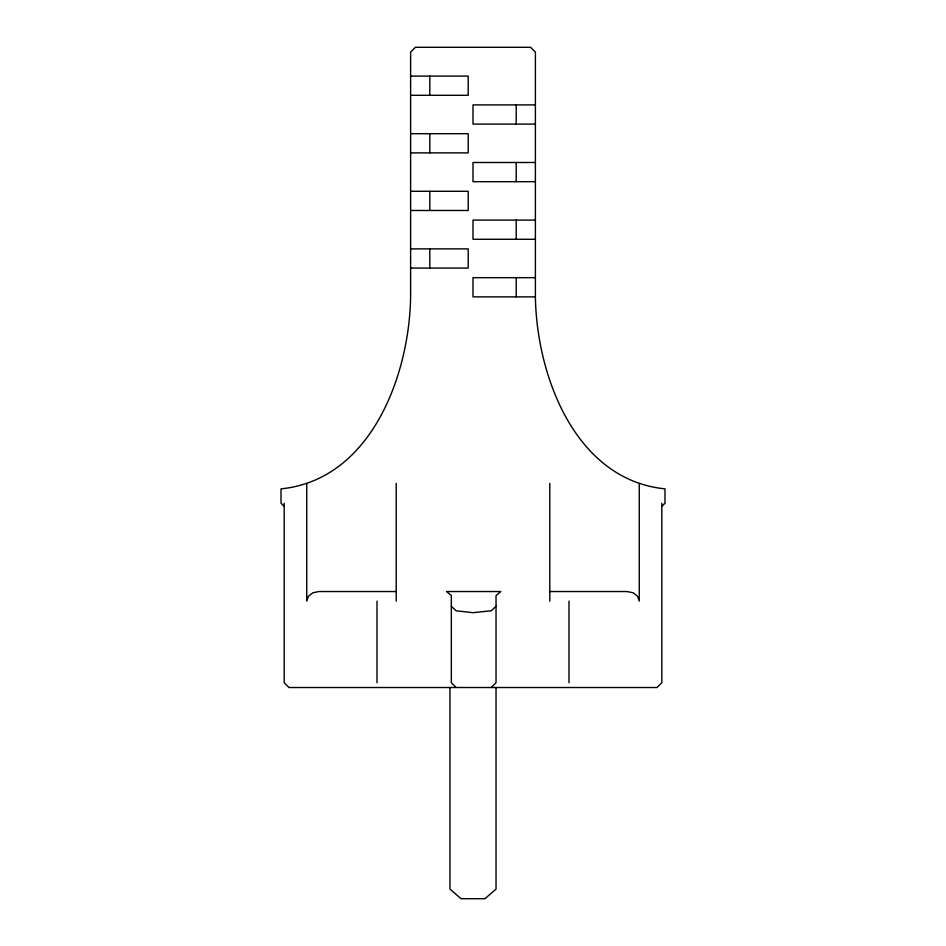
<?xml version="1.0" encoding="UTF-8"?>
<svg xmlns="http://www.w3.org/2000/svg" width="946" height="946" viewBox="0 0 946 946"><rect width="100%" height="100%" fill="white"/><g stroke="black" fill="none" stroke-linecap="round" stroke-linejoin="round"><path stroke-width="1.42" d="M491.234 687.517L496.035 682.716L496.035 595.625L500.836 591.534L446.536 591.534L451.337 595.472L451.337 682.716L456.126 687.517M662.082 506.134L664.979 503.26L664.979 488.857C575.038 479.764 536.583 375.432 535.389 296.878L535.389 52.101L530.6 47.3L415.4 47.3L410.611 52.101L410.611 296.878C409.417 375.432 370.962 479.764 281.021 488.857L281.021 503.26L283.918 506.134M496.035 606.303L491.234 610.773L473 612.689L456.126 610.809L451.337 606.303M410.611 76.094L468.199 76.094L468.199 95.298L410.611 95.298M535.389 104.9L473 104.9L473 124.092L535.389 124.092M410.611 133.693L468.199 133.693L468.199 152.885L410.611 152.885M535.389 162.487L473 162.487L473 181.691L535.389 181.691M410.611 191.281L468.199 191.281L468.199 210.485L410.611 210.485M535.389 220.087L473 220.087L473 239.279L535.389 239.279M410.611 248.881L468.199 248.881L468.199 268.073L410.611 268.073M535.389 277.675L473 277.675L473 296.878L535.389 296.878M396.208 591.534L318.837 591.534L312.795 592.811L308.361 596.335L306.74 601.124L306.74 483.382M549.792 591.534L627.163 591.534L633.205 592.811L637.639 596.335L639.26 601.124L639.26 483.382M661.822 503.26L661.822 682.716L656.985 687.517L289.015 687.517L284.178 682.716L284.178 503.26M568.995 601.124L568.995 682.716M549.792 483.382L549.792 601.124M516.197 104.9L516.197 124.092M516.197 162.487L516.197 181.691M516.197 220.087L516.197 239.279M516.197 277.675L516.197 296.878M496.035 687.517L496.035 889.098L484.955 898.7L461.045 898.7L449.965 889.098L449.965 687.517M429.803 76.094L429.803 95.298M429.803 133.693L429.803 152.885M429.803 191.281L429.803 210.485M429.803 248.881L429.803 268.073M396.208 483.382L396.208 601.124M377.005 601.124L377.005 682.716"/></g></svg>
